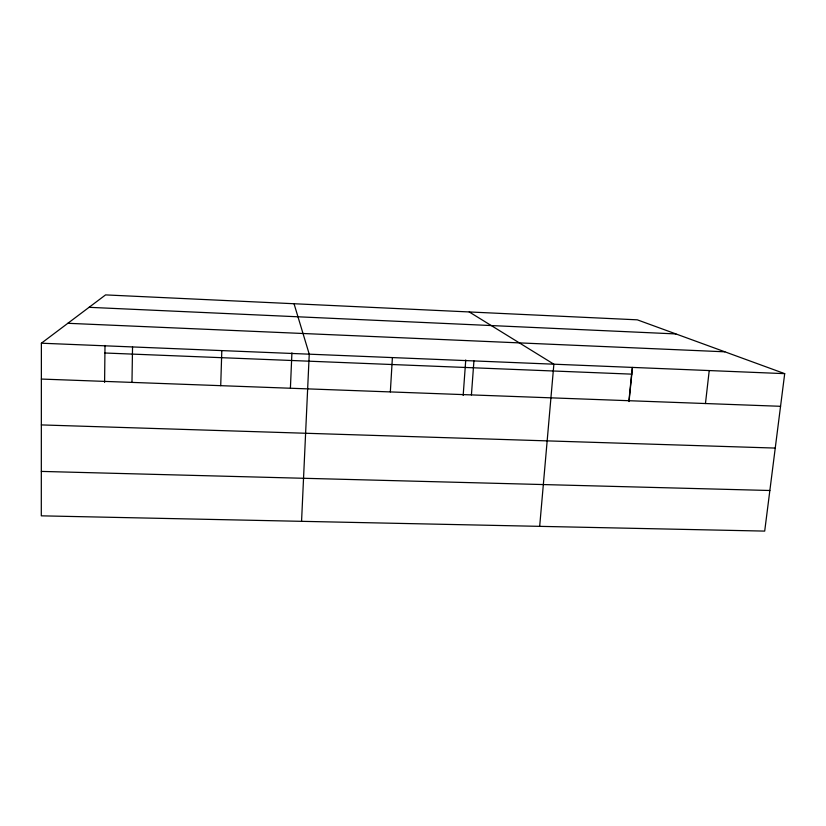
<?xml version="1.0" encoding="UTF-8"?>
<svg xmlns="http://www.w3.org/2000/svg" width="826" height="826" viewBox="0 0 826 826"><rect width="100%" height="100%" fill="white"/><g stroke="black" fill="none" stroke-linecap="round" stroke-linejoin="round"><path stroke-width="1.24" d="M41.383 343.203L41.3 515.837L764.7 531.097L784.7 373.651L637.3 319.827L105.573 294.903L41.383 343.203L784.7 373.651M104.592 382.438L105.005 345.464M131.974 382.407L132.542 346.93M220.718 385.67L221.812 350.596M290.411 388.003L291.919 352.836M301.562 521.33L309.244 354.178L294.035 303.741M390.337 391.916L392.402 357.575M463.169 395.458L465.75 359.971M471.419 394.911L473.928 360.921M539.677 526.348L553.874 364.194L469.23 311.949M628.937 400.713L632.293 367.405M629.04 401.55L632.458 367.787M705.456 403.532L709.224 370.564M41.321 471.409L769.853 490.499M41.341 424.915L775.242 448.074M41.362 379.062L780.549 406.299M104.923 353.001L631.807 374.147M67.846 323.296L724.856 351.804M89.074 307.313L675.916 333.931"/></g></svg>
